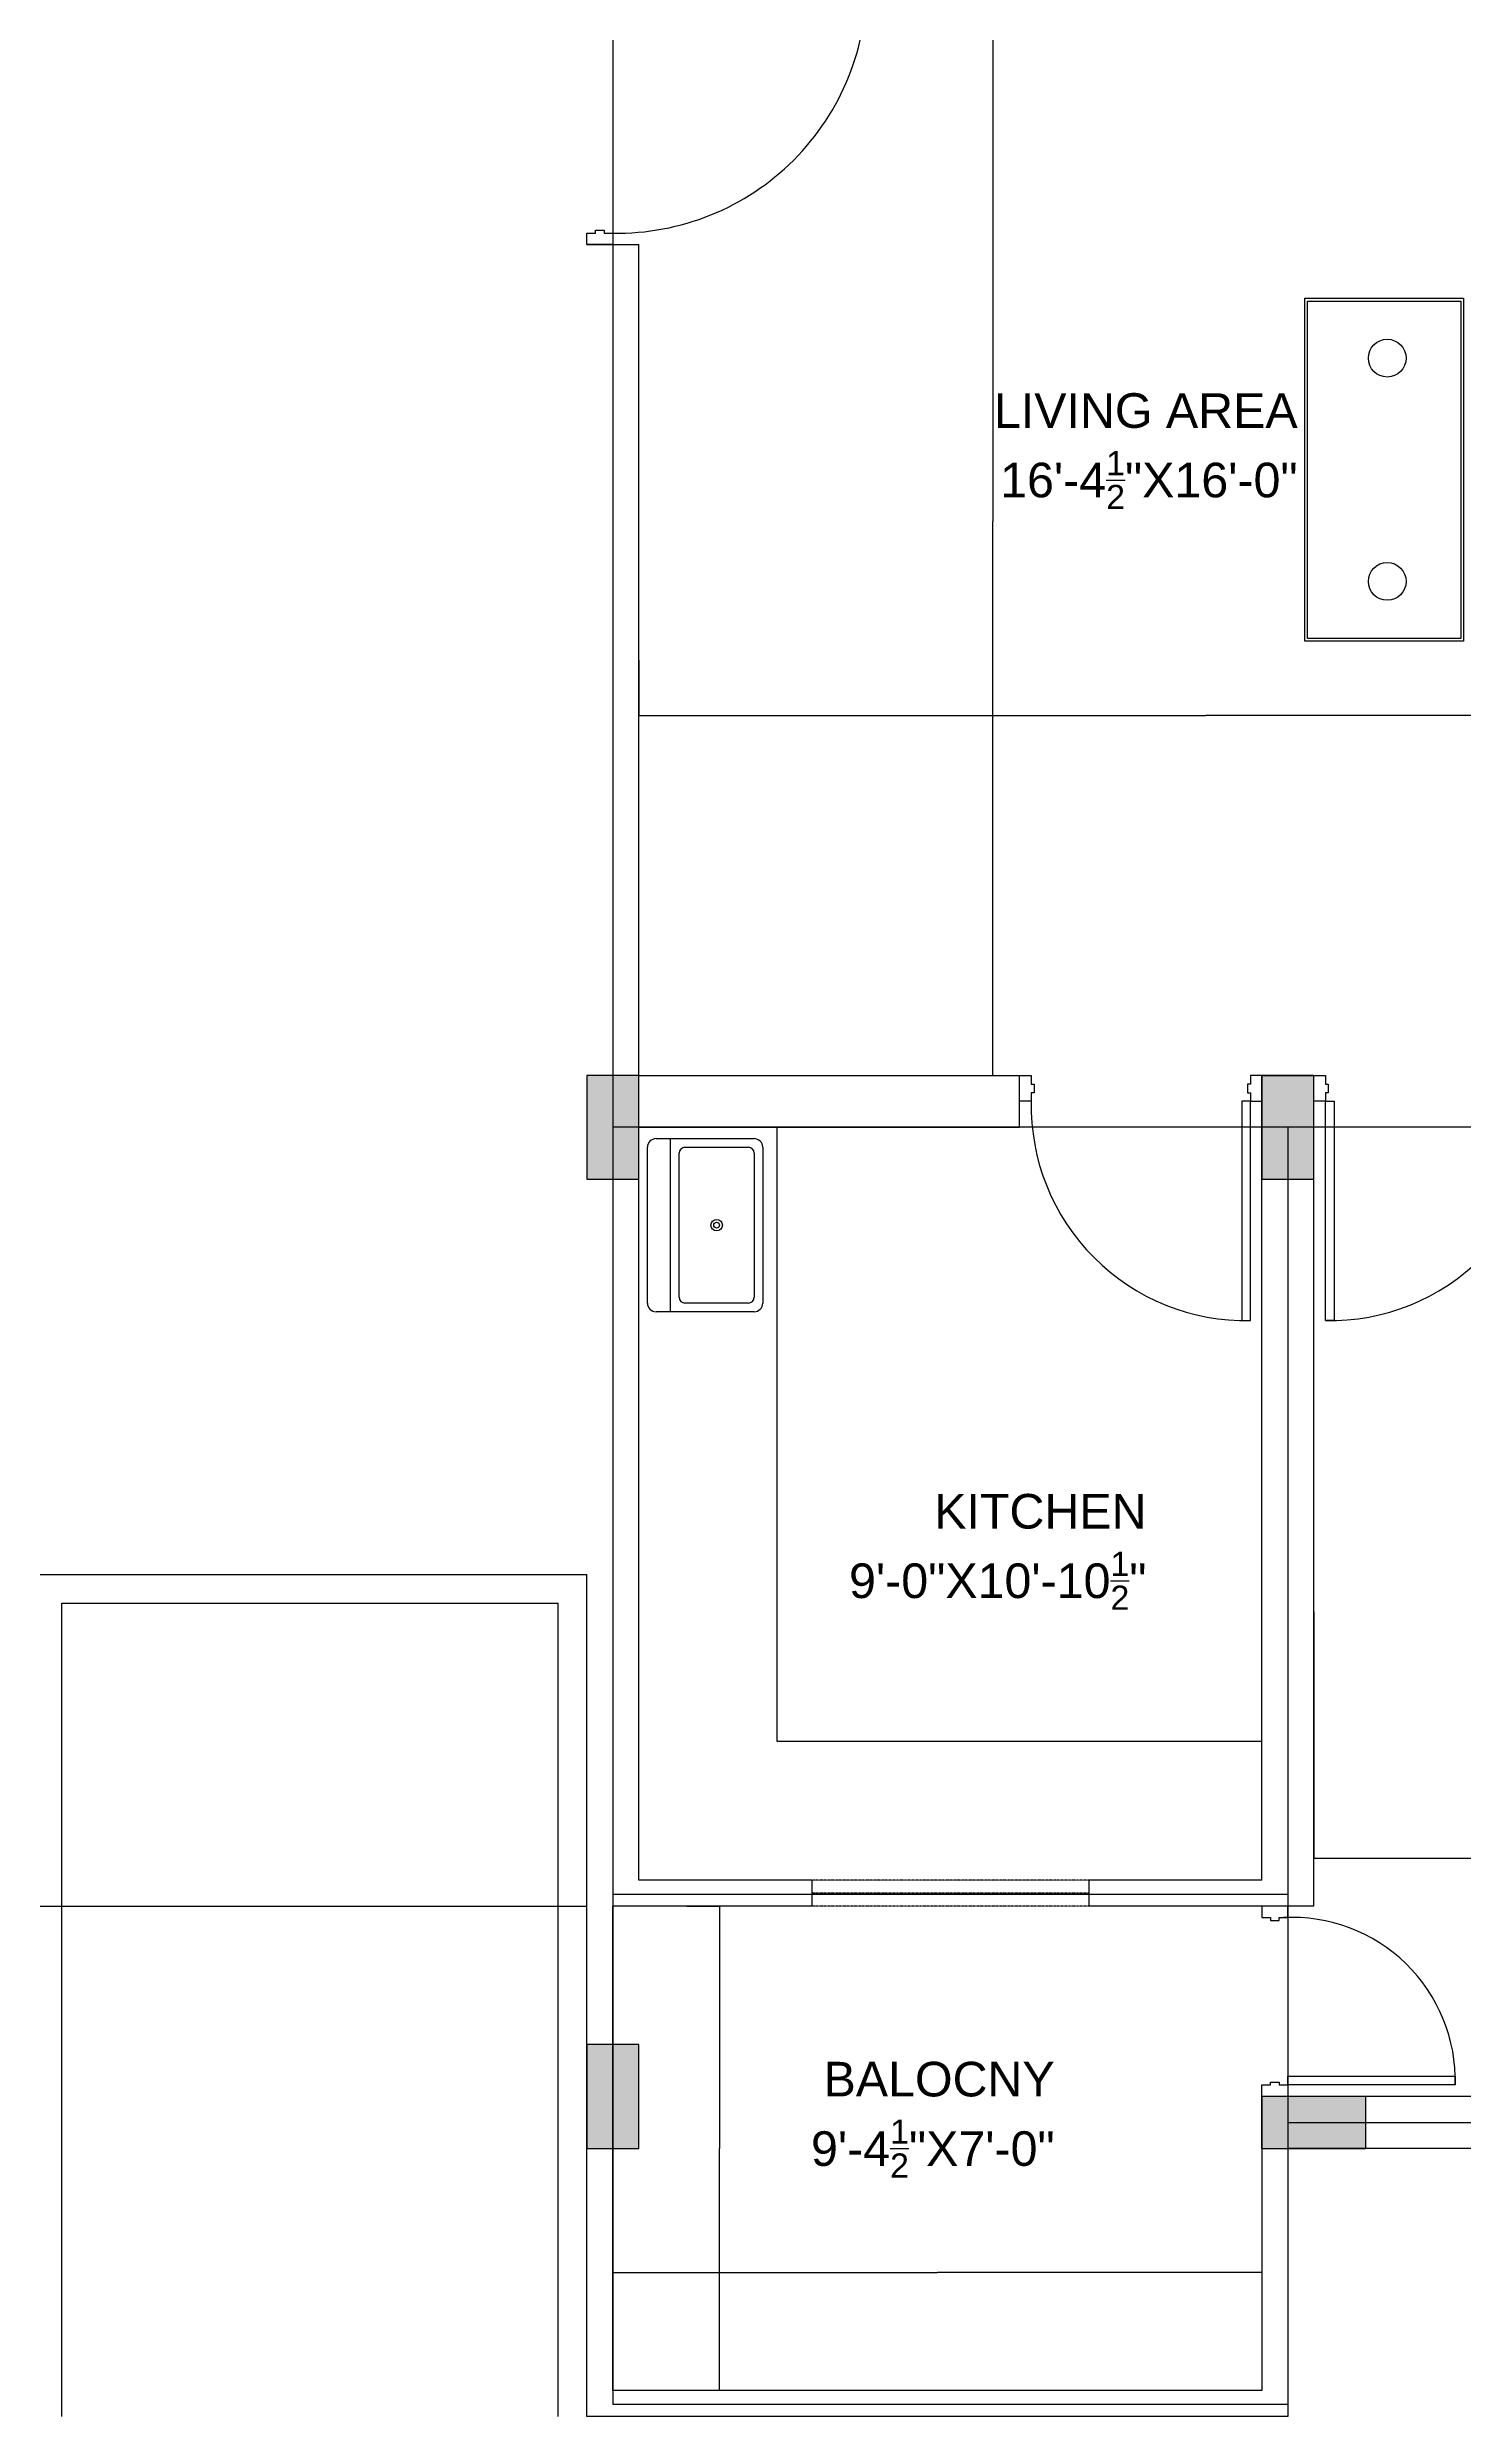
# Model space of a CAD drawing. Header units: metres. Extents: x -2370498 to 1228044, y -644254 to 236701.
# Drawn here: x 336131 to 345399, y 39865 to 55374 of the extents above; entities that cross this region are included whole.
import ezdxf

# ---------------------------------------------------------------- set-up
doc = ezdxf.new("R2010")
doc.units = ezdxf.units.M
doc.header["$MEASUREMENT"] = 0
doc.linetypes.add('HIDDEN2', pattern=[0.1875, 0.125, -0.0625])
for name, color, linetype in [('Beam', 6, 'Continuous'), ('column', 156, 'Continuous'), ('dim', 192, 'Continuous'), ('Door', 3, 'Continuous'), ('funi', 22, 'Continuous'), ('stair', 6, 'Continuous'), ('text', 1, 'Continuous'), ('TOILET SAMBLE', 181, 'Continuous'), ('window', 5, 'HIDDEN2')]:
    doc.layers.add(name, color=color, linetype=linetype)
doc.layers.add('Wall', color=7, linetype='Continuous', lineweight=30)
doc.styles.get("Standard").update_dxf_attribs({"font": 'arial.ttf'})
doc.dimstyles.get("Standard").update_dxf_attribs({"dimtxt": 0.18, "dimasz": 0.18, "dimexe": 0.18, "dimexo": 0.0625, "dimgap": 0.09, "dimtad": 0, "dimtih": 1, "dimtoh": 1, "dimdec": 1, "dimzin": 0, "dimdsep": 46, "dimlunit": 4, "dimtxsty": 'Standard', "dimcen": 0.09, "dimadec": 0, "dimazin": 0, "dimtfac": 1, "dimtdec": 1, "dimtofl": 0, "dimtmove": 0, "dimatfit": 3, "dimfxl": 1, "dimtolj": 1, "dimtzin": 0, "dimarcsym": 0})

# ---------------------------------------------------------------- blocks, each defined once
blk = doc.blocks.new('*D266')
at = {"layer": 'Defpoints', "color": 0, "transparency": 16777216}
for p in [(344419.3499255569, 45132.56148196479), (350536.858386656, 45132.56148196479), (344419.3499255569, 43519.55970751986)]:
    blk.add_point(p, dxfattribs=at)
at = {"layer": 'dim', "color": 0, "lineweight": -2, "transparency": 16777216}
for p, q in [((344419.3499255569, 45132.49898196479), (344419.3499255569, 43519.37970751986)), ((350536.858386656, 45132.49898196479), (350536.858386656, 43519.37970751986)), ((344419.5299255569, 43519.55970751986), (347477.569435779, 43519.55970751986)), ((350536.678386656, 43519.55970751986), (347478.6388764338, 43519.55970751986))]:
    blk.add_line(p, q, dxfattribs=at)
at = {"layer": 'dim', "color": 0, "transparency": 16777216}
for points in [[(344419.5299255569, 43519.58970751986), (344419.5299255569, 43519.52970751986), (344419.3499255569, 43519.55970751986)], [(350536.678386656, 43519.58970751986), (350536.678386656, 43519.52970751986), (350536.858386656, 43519.55970751986)]]:
    blk.add_solid(points, dxfattribs=at)
at = {"layer": 'dim', "color": 0, "transparency": 16777216, "insert": (347478.1041561064, 43519.55970751986), "char_height": 0.18, "attachment_point": 5}
blk.add_mtext('\\A1;509\'-9{\\H1x;\\S1/2;}"', dxfattribs=at)
blk = doc.blocks.new('*D268')
at = {"layer": 'Defpoints', "color": 0, "transparency": 16777216}
for p in [(340316.0705886873, 43206.67918865588), (340530.0982221015, 40034.63776438234), (340530.0982221004, 40034.63776438234)]:
    blk.add_point(p, dxfattribs=at)
at = {"layer": 'dim', "color": 0, "lineweight": -2, "transparency": 16777216}
for p, q in [((340316.1330886873, 43206.67918865588), (340530.2782221004, 43206.67918865588)), ((340530.0982221004, 43206.49918865588), (340530.0982221004, 41620.8403796569)), ((340530.0982221004, 40034.81776438234), (340530.0982221004, 41620.47657338132)), ((340530.0357221015, 40034.63776438234), (340529.9182221004, 40034.63776438234))]:
    blk.add_line(p, q, dxfattribs=at)
at = {"layer": 'dim', "color": 0, "transparency": 16777216}
for points in [[(340530.0682221004, 43206.49918865588), (340530.1282221004, 43206.49918865588), (340530.0982221004, 43206.67918865588)], [(340530.0682221004, 40034.81776438234), (340530.1282221004, 40034.81776438234), (340530.0982221004, 40034.63776438234)]]:
    blk.add_solid(points, dxfattribs=at)
at = {"layer": 'dim', "color": 0, "transparency": 16777216, "insert": (340530.0982221004, 41620.65847651901), "char_height": 0.18, "attachment_point": 5}
blk.add_mtext('\\A1;264\'-4"', dxfattribs=at)
blk = doc.blocks.new('*D269')
at = {"layer": 'Defpoints', "color": 0, "transparency": 16777216}
for p in [(339831.2185797328, 40949.30438917324), (344079.4883443848, 40949.30438917324), (339831.2185797328, 40807.06761359083)]:
    blk.add_point(p, dxfattribs=at)
at = {"layer": 'dim', "color": 0, "lineweight": -2, "transparency": 16777216}
for p, q in [((339831.2185797328, 40949.24188917324), (339831.2185797328, 40806.88761359083)), ((344079.4883443848, 40949.24188917324), (344079.4883443848, 40806.88761359083)), ((339831.3985797328, 40807.06761359083), (341954.818803123, 40807.06761359083)), ((344079.3083443848, 40807.06761359083), (341955.8881209947, 40807.06761359083))]:
    blk.add_line(p, q, dxfattribs=at)
at = {"layer": 'dim', "color": 0, "transparency": 16777216}
for points in [[(339831.3985797328, 40807.09761359083), (339831.3985797328, 40807.03761359083), (339831.2185797328, 40807.06761359083)], [(344079.3083443848, 40807.09761359083), (344079.3083443848, 40807.03761359083), (344079.4883443848, 40807.06761359083)]]:
    blk.add_solid(points, dxfattribs=at)
at = {"layer": 'dim', "color": 0, "transparency": 16777216, "insert": (341955.3534620588, 40807.06761359083), "char_height": 0.18, "attachment_point": 5}
blk.add_mtext('\\A1;354\'-0{\\H1x;\\S1/2;}"', dxfattribs=at)
blk = doc.blocks.new('*D270')
at = {"layer": 'Defpoints', "color": 0, "transparency": 16777216}
for p in [(341598.6288578664, 55894.84488575), (342317.1052498475, 55894.84488575), (341598.6288578664, 48644.46448741049)]:
    blk.add_point(p, dxfattribs=at)
at = {"layer": 'dim', "color": 0, "lineweight": -2, "transparency": 16777216}
for p, q in [((341598.6913578664, 55894.84488575), (342317.2852498475, 55894.84488575)), ((342317.1052498475, 55894.66488575), (342317.1052498475, 52269.95695806729)), ((342317.1052498475, 48644.64448741049), (342317.1052498475, 52269.35241509321)), ((341598.6913578664, 48644.46448741049), (342317.2852498475, 48644.46448741049))]:
    blk.add_line(p, q, dxfattribs=at)
at = {"layer": 'dim', "color": 0, "transparency": 16777216}
for points in [[(342317.0752498475, 55894.66488575), (342317.1352498475, 55894.66488575), (342317.1052498475, 55894.84488575)], [(342317.0752498475, 48644.64448741049), (342317.1352498475, 48644.64448741049), (342317.1052498475, 48644.46448741049)]]:
    blk.add_solid(points, dxfattribs=at)
at = {"layer": 'dim', "color": 0, "transparency": 16777216, "insert": (342317.1052498475, 52269.65468658014), "char_height": 0.18, "attachment_point": 5}
blk.add_mtext('\\A1;604\'-2{\\H1x;\\S1/2;}"', dxfattribs=at)
blk = doc.blocks.new('*D271')
at = {"layer": 'Defpoints', "color": 0, "transparency": 16777216}
for p in [(340001.1493703186, 51363.35713678783), (347421.4605592445, 51374.16828555748), (340001.1493703186, 50999.16929480153)]:
    blk.add_point(p, dxfattribs=at)
at = {"layer": 'dim', "color": 0, "lineweight": -2, "transparency": 16777216}
for p, q in [((340001.1493703186, 51363.29463678783), (340001.1493703186, 50998.98929480153)), ((347421.4605592445, 51374.10578555748), (347421.4605592445, 50998.98929480153)), ((340001.3293703186, 50999.16929480153), (343710.7697533218, 50999.16929480153)), ((347421.2805592445, 50999.16929480153), (343711.8401762413, 50999.16929480153))]:
    blk.add_line(p, q, dxfattribs=at)
at = {"layer": 'dim', "color": 0, "transparency": 16777216}
for points in [[(340001.3293703186, 50999.19929480152), (340001.3293703186, 50999.13929480153), (340001.1493703186, 50999.16929480153)], [(347421.2805592445, 50999.19929480152), (347421.2805592445, 50999.13929480153), (347421.4605592445, 50999.16929480153)]]:
    blk.add_solid(points, dxfattribs=at)
at = {"layer": 'dim', "color": 0, "transparency": 16777216, "insert": (343711.3049647816, 50999.16929480153), "char_height": 0.18, "attachment_point": 5}
blk.add_mtext('\\A1;618\'-4{\\H1x;\\S1/2;}"', dxfattribs=at)
blk = doc.blocks.new('TABEL')
at = {"layer": 'funi'}
for points in [[(344.9697734733977, -136.6354657468573), (372.5102604115586, -136.6354657468573), (372.5102604115586, -196.1067197865883), (344.9697734733977, -196.1067197865883)], [(345.4697734733977, -137.1354657468573), (372.0102604115586, -137.1354657468573), (372.0102604115586, -195.6067197865883), (345.4697734733977, -195.6067197865883)]]:
    blk.add_lwpolyline(points, close=True, dxfattribs=at)
at = {"layer": 'funi', "color": 7}
for centre in [(358.2102462822295, -147.0236590330051), (358.2102462822295, -185.7185265004406)]:
    blk.add_circle(centre, 3.2712288282803, dxfattribs=at)
blk = doc.blocks.new('Sink-single - 30 in top')
blk.add_line((-15, -3.999996000000001), (15, -3.999996000000001))
for points in [[(-13.5, 0), (13.5, 0)], [(-15, -18.499996), (-15, -1.500000000000002)], [(15, -1.500000000000002), (15, -18.499996)], [(-13.5, -17.499996), (-13.5, -6.499996000000001)], [(-12.5, -5.499996000000001), (12.5, -5.499996000000001)], [(13.5, -6.499996000000001), (13.5, -17.499996)], [(13.5, -19.999996), (-13.5, -19.999996)], [(12.5, -18.499996), (-12.5, -18.499996)]]:
    blk.add_lwpolyline(points)
for radius in [1, 0.5]:
    blk.add_circle((0, -11.999996), radius)
for centre, radius, start, end in [((-13.5, -1.500000000000002), 1.5, 90, 180), ((13.5, -1.500000000000002), 1.5, 0, 90), ((-12.5, -6.499996000000001), 1, 90, 180), ((12.5, -6.499996000000001), 1, 0, 90), ((-13.5, -18.499996), 1.5, 180, 270), ((-12.5, -17.499996), 1, 180, 270), ((12.5, -17.499996), 1, 270, 0), ((13.5, -18.499996), 1.5, 270, 0)]:
    blk.add_arc(centre, radius, start, end)

msp = doc.modelspace()

# ---------------------------------------------------------------- hatches: boundary and pattern name
at = {"layer": 'column'}
h = msp.add_hatch(color=256, dxfattribs=at)
h.dxf.hatch_style = 1
h.paths.add_polyline_path([(339661.2877891466, 48644.46448741048), (340001.1493703186, 48644.46448741048), (340001.1493703186, 47964.74132506613), (339661.2877891466, 47964.74132506613)])
h = msp.add_hatch(color=256, dxfattribs=at)
h.dxf.hatch_style = 1
h.paths.add_polyline_path([(344079.4883443848, 48644.46448741048), (344419.3499255569, 48644.46448741048), (344419.3499255569, 47964.74132506613), (344079.4883443848, 47964.74132506613)])
h = msp.add_hatch(color=256, dxfattribs=at)
h.dxf.hatch_style = 1
h.paths.add_polyline_path([(339661.2877891466, 42300.38163886341), (340001.1493703186, 42300.38163886341), (340001.1493703186, 41620.65847651909), (339661.2877891466, 41620.65847651909)])
h = msp.add_hatch(color=256, dxfattribs=at)
h.dxf.hatch_style = 1
h.paths.add_polyline_path([(344759.2115067291, 41960.52005769125), (344759.2115067291, 41620.65847651909), (344079.4883443848, 41620.65847651909), (344079.4883443848, 41960.52005769125)])

# ---------------------------------------------------------------- linework, layer by layer
for p, q in [((336036.0975899767, 45378.07784187037), (339661.2877891466, 45378.07784187037)), ((336224.909579517, 45189.26585233025), (339472.4757996066, 45189.26585233025))]:
    msp.add_line(p, q)
at = {"layer": 'Beam'}
for p, q in [((339831.2185797328, 56064.77567633602), (339831.2185797337, 48304.60290623942)), ((339831.2185797337, 48304.60290623942), (339831.2185797325, 39943.40220783272)), ((350706.7891772421, 48304.60290623883), (339831.2185797337, 48304.60290623737)), ((344249.4191349707, 48304.60290623832), (344249.4191349707, 39943.40220783272)), ((344249.4191349707, 43282.21880590134), (339831.2185797328, 43282.21880590218)), ((344249.4191349707, 41790.58926710361), (350706.7891772419, 41790.58926710361)), ((344249.4191349707, 39943.40220783272), (339831.2185797325, 39943.40220783272))]:
    msp.add_line(p, q, dxfattribs=at)
at = {"layer": 'column'}
for points in [[(340001.1493703186, 48644.46448741048), (339661.2877891466, 48644.46448741048), (339661.2877891466, 47964.74132506613), (340001.1493703186, 47964.74132506613)], [(344419.3499255569, 48644.46448741048), (344079.4883443848, 48644.46448741048), (344079.4883443848, 47964.74132506613), (344419.3499255569, 47964.74132506613)], [(340001.1493703186, 42300.38163886341), (339661.2877891466, 42300.38163886341), (339661.2877891466, 41620.65847651909), (340001.1493703186, 41620.65847651909)], [(344759.2115067291, 41620.65847651909), (344759.2115067291, 41960.52005769125), (344079.4883443848, 41960.52005769125), (344079.4883443848, 41620.65847651909)]]:
    msp.add_lwpolyline(points, close=True, dxfattribs=at)
at = {"layer": 'Door'}
for points in [[(339831.2185797328, 54082.2497861651), (339661.2877891466, 54082.2497861651), (339661.2877891466, 54157.77458198112), (339717.9313860086, 54157.77458198112), (339717.9313860086, 54176.65578093515), (339774.5749828706, 54176.65578093515), (339774.5749828706, 54157.77458198112), (339831.2185797328, 54157.77458198112), (339831.2185797328, 54082.2497861651)], [(342493.4676322478, 48474.5336968244), (342493.4676322478, 48644.46448741048), (342568.9924280639, 48644.46448741048), (342568.9924280639, 48587.82089054845), (342587.8736270181, 48587.82089054845), (342587.8736270181, 48531.17729368643), (342568.9924280639, 48531.17729368643), (342568.9924280639, 48474.5336968244), (342493.4676322478, 48474.5336968244)], [(344079.4883443848, 48474.5336968244), (344079.4883443848, 48644.46448741048), (344003.9635485687, 48644.46448741048), (344003.9635485687, 48587.82089054845), (343985.0823496145, 48587.82089054845), (343985.0823496145, 48531.17729368643), (344003.9635485687, 48531.17729368643), (344003.9635485687, 48474.5336968244), (344079.4883443848, 48474.5336968244)], [(344419.3499255569, 48474.5336968244), (344419.3499255569, 48644.46448741048), (344494.874721373, 48644.46448741048), (344494.874721373, 48587.82089054845), (344513.7559203269, 48587.82089054845), (344513.7559203269, 48531.17729368643), (344494.874721373, 48531.17729368643), (344494.874721373, 48474.5336968244), (344419.3499255569, 48474.5336968244)], [(344249.4191349707, 43206.67918865586), (344079.4883443848, 43206.67918865586), (344079.4883443848, 43131.1543928398), (344136.1319412468, 43131.1543928398), (344136.1319412468, 43112.27319388581), (344192.7755381088, 43112.27319388581), (344192.7755381088, 43131.1543928398), (344249.4191349707, 43131.1543928398), (344249.4191349707, 43206.67918865586)], [(344249.4191349707, 41960.52005769125), (344079.4883443848, 41960.52005769125), (344079.4883443848, 42036.04485350727), (344136.1319412468, 42036.04485350727), (344136.1319412468, 42054.92605246131), (344192.7755381088, 42054.92605246131), (344192.7755381088, 42036.04485350727), (344249.4191349707, 42036.04485350727), (344249.4191349707, 41960.52005769125)]]:
    msp.add_lwpolyline(points, dxfattribs=at)
for points in [[(344003.9635485687, 47039.56257631972), (344003.9635485687, 48474.5336968244), (343947.3199517068, 48474.5336968244), (343947.3199517068, 47039.56257631972)], [(344494.874721373, 47039.56257631972), (344494.874721373, 48474.5336968244), (344551.5183182349, 48474.5336968244), (344551.5183182349, 47039.56257631972)], [(344249.4191349707, 42036.04485350727), (344249.4191349707, 42092.6884503693), (345344.5286743034, 42092.6884503693), (345344.5286743034, 42036.04485350727)]]:
    msp.add_lwpolyline(points, close=True, dxfattribs=at)
for centre, radius, start, end in [((339859.5403781636, 55790.99829150294), 1633.469255789795, 269.006531144474, 0.9934688559284063), ((343975.6417501376, 48446.21189839339), 1406.934411959821, 178.8465495486289, 271.1534504500955), ((344523.1965198038, 48446.21189839339), 1406.934411959821, 268.8465495499045, 1.153450451371111), ((344276.6699410243, 42064.36665193828), 1068.23424327576, 358.4807548557073, 92.98203665114009)]:
    msp.add_arc(centre, radius, start, end, dxfattribs=at)
at = {"layer": 'stair'}
for p, q in [((340907.4469201111, 44282.90752903436), (340907.4469201111, 48304.60290623832)), ((339661.2877891466, 43206.67918865586), (339661.2877891466, 45378.07784187037)), ((344079.4883443848, 44282.90752903436), (340907.4469201111, 44282.90752903436)), ((336036.0975899767, 43206.67918865586), (339661.2877891466, 43206.67918865586))]:
    msp.add_line(p, q, dxfattribs=at)
at = {"layer": 'Wall'}
for p, q in [((339661.2877891466, 54082.2497861651), (340001.1493703186, 54082.2497861651)), ((340001.1493703186, 48644.46448741048), (340001.1493703186, 54082.2497861651)), ((340001.1493703186, 48644.46448741048), (342493.4676322478, 48644.46448741048)), ((342493.4676322478, 48304.60290623832), (342493.4676322478, 48644.46448741048)), ((344079.4883443848, 43376.60997924194), (344079.4883443848, 48644.46448741048)), ((344079.4883443848, 48644.46448741048), (344419.3499255569, 48644.46448741048)), ((344419.3499255569, 43206.67918865586), (344419.3499255569, 48644.46448741048)), ((340001.1493703186, 48304.60290623832), (342493.4676322478, 48304.60290623832)), ((340001.1493703186, 43376.60997924194), (340001.1493703186, 48304.60290623832)), ((339661.2877891466, 39864.70697379624), (339661.2877891466, 45378.07784187037)), ((336224.909579517, 39864.70697379624), (336224.909579517, 45189.26585233025)), ((339472.4757996066, 39864.70697379624), (339472.4757996066, 45189.26585233025)), ((341134.0213075592, 43376.60997924194), (340001.1493703186, 43376.60997924194)), ((341134.0213075592, 43376.60997924194), (341134.0213075592, 43206.67918865586)), ((344079.4883443848, 43376.60997924194), (342946.6164071443, 43376.60997924194)), ((342946.6164071443, 43376.60997924194), (342946.6164071443, 43206.67918865586)), ((341134.0213075592, 43206.67918865586), (339831.2185797328, 43206.67918865586)), ((339831.2185797328, 40034.63776438232), (339831.2185797328, 43206.67918865586)), ((344079.4883443848, 43206.67918865586), (342946.6164071443, 43206.67918865586)), ((344419.3499255569, 43206.67918865586), (344079.4883443848, 43206.67918865586)), ((346656.7720016071, 41960.52005769125), (344079.4883443848, 41960.52005769125)), ((344079.4883443848, 41620.65847651909), (344079.4883443848, 41960.52005769125)), ((344079.4883443848, 41620.65847651909), (344079.4883443848, 40034.63776438232)), ((346656.7720016071, 41620.65847651909), (344249.4191349707, 41620.65847651909)), ((344249.4191349707, 41620.65847651909), (344249.4191349707, 39864.70697379624)), ((344079.4883443848, 40034.63776438232), (339831.2185797328, 40034.63776438232)), ((344249.4191349707, 39864.70697379624), (339661.2877891466, 39864.70697379624))]:
    msp.add_line(p, q, dxfattribs=at)
at = {"layer": 'window'}
for p, q in [((342946.6164071443, 43376.60997924194), (341134.0213075592, 43376.60997924194)), ((342946.6164071443, 43206.67918865586), (341134.0213075592, 43206.67918865586))]:
    msp.add_line(p, q, dxfattribs=at)
at = {"layer": 'window', "lineweight": 40}
msp.add_line((342946.6164071443, 43291.6445839489), (341134.0213075592, 43291.6445839489), dxfattribs=at)

# ---------------------------------------------------------------- block references
at = {"layer": 'funi', "xscale": 37.76239790801824, "yscale": 37.76239790801824, "zscale": 37.76239790801824, "rotation": 180}
msp.add_blockref('TABEL', (358425.9601267152, 46326.16057339193), dxfattribs=at)
at = {"layer": 'TOILET SAMBLE', "xscale": 37.76239790801824, "yscale": 37.76239790801824, "zscale": 37.76239790801824, "rotation": 90.00000000000001}
msp.add_blockref('Sink-single - 30 in top', (340057.419456762, 47663.63634372465), dxfattribs=at)

# ---------------------------------------------------------------- texts
at = {"layer": 'text', "char_height": 226.5743874481095, "attachment_point": 9}
for s, insert in [('\\A1;LIVING AREA\\P16\'-4{\\H0.7x;\\S1/2;}"X16\'-0"', (344312.6978549983, 52351.12014381561)), ('\\A1; KITCHEN \\P9\'-0"X10\'-10{\\H0.7x;\\S1/2;}"', (343323.6965726031, 45145.93649200369)), ('\\A1; BALOCNY\\P9\'-4{\\H0.7x;\\S1/2;}"X7\'-0" ', (342722.7232506863, 41428.8188664002))]:
    msp.add_mtext_dynamic_manual_height_columns(s, width=4249.676339665977, gutter_width=37.76239790801824, heights=[0], dxfattribs=dict(at, insert=insert))

# ---------------------------------------------------------------- dimensions: what is measured, and where the dimension line sits
at = {"layer": 'dim'}
for base, p1, p2, angle, picture, middle in [((342317.1052498475, 55894.84488575), (341598.6288578663, 48644.46448741048), (341598.6288578663, 55894.84488574998), 270, '*D270', (342317.1052498475, 52269.65468658014)), ((340001.1493703186, 50999.16929480153), (347421.4605592445, 51374.16828555748), (340001.1493703186, 51363.35713678783), 180, '*D271', (343711.3049647816, 50999.16929480153)), ((344419.3499255569, 43519.55970751986), (350536.858386656, 45132.56148196479), (344419.3499255569, 45132.56148196479), 180, '*D266', (347478.1041561064, 43519.55970751986)), ((340530.0982221004, 40034.63776438234), (340316.0705886871, 43206.67918865586), (340530.0982221013, 40034.63776438232), 270, '*D268', (340530.0982221004, 41620.65847651901)), ((339831.2185797328, 40807.06761359083), (344079.4883443848, 40949.30438917324), (339831.2185797328, 40949.30438917324), 180, '*D269', (341955.3534620588, 40807.06761359083))]:
    dim = msp.add_linear_dim(base=base, p1=p1, p2=p2, angle=angle, dimstyle='Standard', dxfattribs=at)
    dim.commit()
    dim.dimension.update_dxf_attribs({"geometry": picture, "text_midpoint": middle})

doc.saveas('drawing.dxf')
